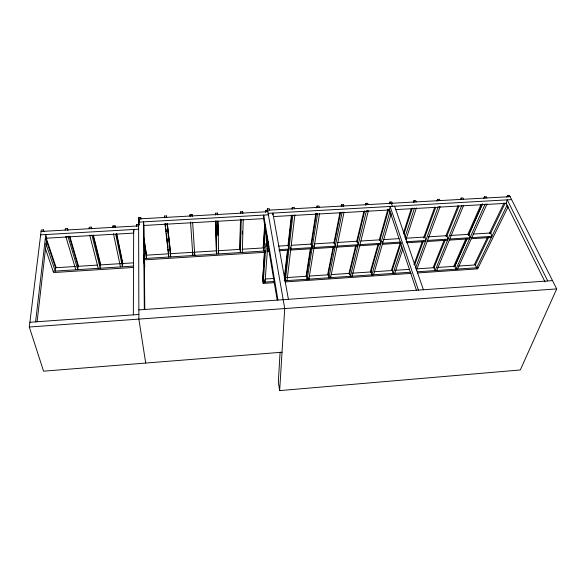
<?xml version="1.0" encoding="UTF-8"?>
<svg xmlns="http://www.w3.org/2000/svg" width="586" height="586" viewBox="0 0 586 586"><rect width="100%" height="100%" fill="white"/><g stroke="black" fill="none" stroke-linecap="round" stroke-linejoin="round"><path stroke-width="0.88" d="M136.516 226.013L136.516 224.585L138.626 224.467M133.352 314.865L133.674 229.485L133.93 231.272M122.518 263.517L122.467 266.828L115.764 234.488M120.474 266.901L113.464 233.741M239.813 249.167L240.48 219.105M240.597 213.641L240.641 211.817L242.655 211.707L242.853 213.07M240.004 249.592L240.685 219.516M241.205 219.391L240.421 252.537L240.011 249.38M242.611 213.524L242.655 211.707M242.304 234.004L242.377 231.162M115.061 227.236L115.098 225.808L112.973 225.925L112.93 227.361M243.219 219.274L242.318 252.368M274.182 282.679L263.224 283.419L263.26 282.21L274.189 281.47M272.783 214.842L272.849 213.077L288.4 299.314M100.374 264.916L100.221 268.242L91.863 234.993M98.221 268.315L89.724 235.118M91.306 228.599L91.394 227.156L89.255 227.28L89.167 228.716M280.093 352.179L278.343 382.043L279.654 390.613L520.295 369.964L556.7 288.905L509.468 195.387L507.623 195.49L506.831 197.138M279.654 390.613L284.723 308.558L267.37 208.85L269.37 208.741L269.604 210.088M263.158 247.717L264.718 224.064M265.502 212.242L265.626 210.418L267.626 210.308M263.429 248.134L265.011 224.431M265.531 227.808L263.949 251.064L263.444 247.922M264.352 252.515L262.726 280.181L264.696 251.965M267.245 210.667L267.37 208.85M268.058 241.527L265.026 282.137L263.268 282.254L265.443 251.57M265.766 247.058L266.022 243.446M78.063 266.322L77.821 269.67L67.961 236.385M143.9 254.939L144.478 258.536L265.832 250.947L266.923 235.74M75.806 269.743L65.808 236.517L67.243 236.429M67.375 229.968L67.507 228.518L65.346 228.635L65.214 230.086M55.589 267.743L55.26 271.106L45.92 243.769M133.791 267.428L53.59 272.549L45.54 249.021M284.4 277.427L287.477 250.171M287.99 245.629L291.367 215.641M292.084 209.283L292.289 207.466L294.267 207.356L294.546 208.704M284.635 278.709L287.931 249.614M288.239 246.94L291.843 215.157M37.108 321.773L46.726 238.165L45.781 234.554L35.585 321.861M294.861 214.842L287.045 280.65L285.294 280.767L292.875 214.959M43.261 231.345L43.43 229.888L41.262 230.012L29.3 327.017L43.562 371.172L282.027 352.223M306.119 275.969L310.302 249.094M310.998 244.611L315.883 213.26M316.718 207.884L316.997 206.089L318.96 205.979L319.282 207.319M306.522 276.35L310.873 248.552M311.43 245.021L316.337 213.685M319.568 213.436L308.903 279.17L307.159 279.288L317.605 213.553M327.677 274.519L333.17 246.787M333.881 243.205L339.909 212.784M341.155 206.521L341.506 204.726L343.455 204.617L343.821 205.95M328.153 274.9L333.683 247.131M334.357 243.739L340.627 212.308M343.096 206.411L343.455 204.617M344.077 212.044L330.599 277.698L328.871 277.815L342.129 212.154M349.08 273.083L355.651 245.732M356.706 241.322L363.913 211.319M365.393 205.144L365.818 203.379L367.752 203.269L368.155 204.587M349.41 274.351L356.229 246.076M357.072 242.611L364.734 210.857M366.455 210.777L368.382 210.667L352.135 276.24L350.428 276.358L366.235 211.663M370.337 271.662L378.021 244.34M379.267 239.93L387.947 209.085M389.434 203.796L389.932 202.038L391.844 201.928L392.298 203.247M370.945 272.036L378.93 243.798M379.911 240.333L388.635 209.502M391.236 213.663L373.524 274.797L371.824 274.907L390.078 211.15M391.433 270.241L400.121 243.3M403.483 232.869L411.328 208.528M413.291 202.441L413.848 200.705L415.752 200.602L416.236 201.906M392.107 270.622L401.132 242.765M403.922 234.144L412.368 208.081M402.736 249.255L394.759 273.354L393.074 273.472L401.82 246.787M404.919 237.315L414.514 208.045M405.871 239.784L416.412 207.935M413.943 264.55L422.338 241.403M423.583 237.967L434.775 207.1M436.951 201.101L437.574 199.387L439.463 199.284L439.991 200.58M414.683 264.938L423.451 240.883M424.674 237.528L435.61 207.525M415.73 267.802L437.94 207.539M416.478 270.234L440.137 206.587L438.877 206.66M433.193 267.436L444.093 240.37M445.792 236.143L458.047 205.686M460.435 199.767L461.116 198.075L462.984 197.973L463.548 199.262M433.992 267.831L445.301 239.857M446.664 236.488L458.948 206.118M463.673 205.246L436.775 270.512L435.112 270.629L461.805 205.356M453.857 266.051L466.024 238.509M467.87 234.334L481.143 204.287M483.721 198.449L484.461 196.779L486.314 196.676L486.922 197.958M468.434 235.513L482.476 203.891L468.404 235.594M454.707 266.447L466.925 238.927L454.765 266.308L455.908 269.216L457.563 269.106L487.025 203.921M455.908 269.216L485.164 204.023M474.367 264.674L487.435 237.498M489.413 233.375L504.063 202.903M475.275 265.077L488.834 237.008M490.379 233.799L505.095 203.335M508.187 206.675L478.205 267.707L476.565 267.824L507.154 205.151M29.886 322.263L138.867 314.47M29.3 327.017L556.7 288.905M138.853 309.899L552.517 280.613M285.133 281.932L411.138 273.384M417.532 272.944L477.795 268.857L478.183 267.663L417.166 271.794M265.531 279.017L273.735 278.467M286.495 277.61L306.544 276.262L307.159 279.288M309.276 276.079L328.416 274.79M331.156 274.607L349.381 273.384M352.12 273.201L371.26 271.919M373.993 271.736L392.217 270.505M394.957 270.322L409.533 269.348M415.913 268.915L434.145 267.692M437.793 267.45L455.11 266.286M458.757 266.037L475.158 264.938M284.203 280.789L410.793 272.226M55.384 267.758L75.396 266.491M77.213 266.381L97.217 265.114M99.95 264.945L133.601 262.821M53.223 271.237L133.586 266.066M278.555 246.105L288.4 245.497L288.949 249.057L279.068 249.673M291.147 245.329L311.576 244.062L312.192 247.607L290.81 248.94L290.531 247.16M314.301 243.893L334.577 242.641L335.258 246.164L314.037 247.49L313.73 245.717M337.316 242.472L357.401 241.227L358.156 244.736L337.096 246.047M361.027 241L380.058 239.828L380.871 243.315L359.972 244.618M383.654 239.601L398.941 238.656M406.105 238.216L424.843 237.052L425.788 240.509L406.098 241.74M428.388 236.832L446.986 235.682L447.99 239.125L427.568 240.399M450.502 235.469L468.961 234.327L470.031 237.748L449.755 239.015M473.444 234.048L490.775 232.979L491.903 236.378L471.781 237.638M146.266 255.188L168.072 253.841M169.896 253.723L216.241 250.852M218.058 250.742L240.78 249.328M242.597 249.218L264.411 247.863M269.194 250.288L267.399 250.405L267.157 248.611M400.707 242.077L382.673 243.205L382.262 241.461M267.319 251.504L269.106 251.387M278.965 250.771L288.825 250.156M290.678 250.039L312.023 248.698L311.408 245.16M313.862 248.589L335.038 247.255M336.869 247.145L357.885 245.827M359.701 245.717L380.556 244.406M382.358 244.296L401.256 243.109M406.633 242.772L425.385 241.6M427.157 241.491L447.55 240.209M449.308 240.099L469.547 238.832M471.291 238.722L491.376 237.462M144.478 258.485L144.661 259.847L265.78 252.251L265.832 250.947M46.191 238.202L133.659 233.096M268.154 213.341L511.6 199.621M268.41 214.82L138.618 222.16L138.985 224.848M273.494 216.571L389.888 209.942M395.36 209.634L506.773 203.291M143.651 225.485L263.744 218.622M41.086 231.47L138.626 225.888M40.668 234.854L138.633 229.199M267.604 210.206L510.113 196.662M145.702 363.056L138.875 319.099L138.604 217.516L140.691 217.399L140.97 219.186M164.483 217.465L164.432 216.073L166.505 215.956L166.695 217.743M190.172 216.468L190.047 214.644L192.098 214.527L192.201 215.912M215.487 215.047L215.45 213.223L217.479 213.114L217.633 214.483M139.102 224.936L138.611 218.915L267.861 211.671M507.623 195.49L508.267 196.764M547.742 280.95L507.264 199.863L506.106 203.327L545.039 281.939M484.461 196.779L485.062 198.061M461.116 198.075L461.68 199.365M475.349 264.923L476.565 267.824M437.574 199.387L438.101 200.683M413.848 200.705L414.331 202.016M434.036 267.699L435.112 270.629M394.627 206.213L423.414 289.755M391.338 203.298L392.378 206.338M389.932 202.038L390.379 203.349M418.419 290.107L390.115 206.462L389.456 209.964L416.39 290.136M43.43 229.888L44.009 231.595M46.316 238.421L56.117 267.45M45.862 239.022L55.685 268.014M392.144 270.512L393.074 273.472M365.818 203.379L366.221 204.697M69.155 236.026L78.136 266.579M67.507 228.518L68.013 230.261M69.807 236.37L78.495 266.044M370.967 271.933L371.824 274.907M341.506 204.726L341.872 206.06M349.644 273.369L350.428 276.358M91.394 227.156L91.826 228.899M93.342 235.001L100.711 264.638M93.049 235.565L100.433 265.172M316.997 206.089L317.319 207.429M330.24 276.196L330.599 277.698M328.167 274.812L328.871 277.815M308.58 277.654L308.903 279.17M112.973 225.925L113.347 227.705M292.289 207.466L292.568 208.814M115.098 225.808L115.464 227.588M116.746 233.829L122.774 263.246M116.328 233.433L122.752 264.645M284.745 277.727L285.294 280.767M265.626 210.418L265.861 211.78M277.947 300.054L263.693 215.084L263.597 218.629L277.171 299.981M136.516 224.585L136.816 226.364M143.812 260.938L144.544 265.421L144.515 262.132L144.727 266.733L144.544 265.363M143.819 256.522L144.698 263.253L143.797 257.708M138.604 217.516L139.175 221.09M138.611 218.915L139.182 222.49M143.892 239.205L146.573 256.309M143.885 242.208L146.434 258.419L146.397 255.181M264.674 279.844L265.026 282.137M143.907 237.96L146.559 254.947M263.268 282.254L262.799 279.2L263.224 283.419M240.641 211.817L240.831 213.179M164.944 223.742L168.746 257.02L168.651 254.595M164.432 216.073L164.637 217.86M165.347 224.108L165.552 225.896M165.853 228.577L166.16 231.25M166.461 233.931L166.768 236.612M166.966 238.392L167.274 241.073M167.574 243.754L167.882 246.435M168.182 249.109L168.49 251.79M165.193 223.706L165.516 226.548M165.801 229.06L166.138 231.997M166.314 233.521L167.325 242.443M167.479 243.813L167.933 247.797M168.101 249.262L168.512 252.896M167.384 223.991L170.621 253.452M167.244 223.588L170.577 253.921M167.017 223.625L170.694 256.895L170.555 253.687M215.45 213.223L215.589 214.601M218.307 250.72L218.629 253.899L218.043 221.611M216.395 250.845L216.717 254.024L215.992 220.827M194.523 252.2L194.757 255.393L192.633 222.167M190.047 214.644L190.142 216.022M192.604 252.317L192.823 255.511L190.545 221.948M192.098 214.527L192.215 216.351M166.505 215.956L166.556 217.347M215.736 220.944L216.424 251.965L215.633 221.435M217.75 220.827L218.021 235.44M217.479 213.114L217.516 214.937M217.706 224.965L217.897 235.001M144.647 258.258L144.661 259.847M144.808 309.393L143.995 225.464L143.533 221.882L144.324 309.511M140.691 217.399L140.699 218.798"/></g></svg>
